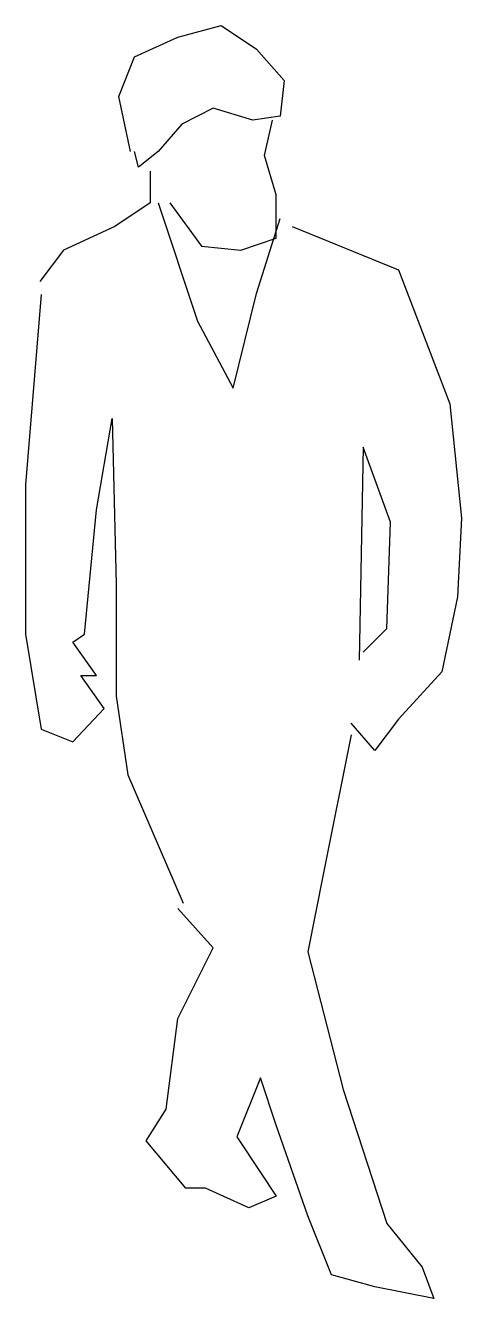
# Model space of a CAD drawing. Extents: x -2940 to -2359, y 21517 to 23213.
import ezdxf

# ---------------------------------------------------------------- set-up
doc = ezdxf.new("R2010")
doc.units = 0
doc.header["$LTSCALE"] = 1270
doc.header["$MEASUREMENT"] = 0
doc.layers.get('0').update_dxf_attribs({"linetype": 'CONTINUOUS'})

msp = doc.modelspace()

# ---------------------------------------------------------------- linework, layer by layer
at = {"linetype": 'CONTINUOUS'}
for p, q in [((-2737, 23197.1), (-2679.3, 23212.8)), ((-2679.3, 23212.8), (-2632, 23181.3)), ((-2794.8, 23170.8), (-2737, 23197.1)), ((-2815.8, 23118.3), (-2794.8, 23170.8)), ((-2632, 23181.3), (-2595.3, 23139.3)), ((-2595.3, 23139.3), (-2600.5, 23092)), ((-2800.1, 23044.8), (-2815.8, 23118.3)), ((-2689.8, 23102.5), (-2731.8, 23081.5)), ((-2637.3, 23086.8), (-2689.8, 23102.5)), ((-2600.5, 23092), (-2637.3, 23086.8)), ((-2621.5, 23039.5), (-2611, 23086.8)), ((-2731.8, 23081.5), (-2763.3, 23044.8)), ((-2789.6, 23023.8), (-2794.8, 23044.8)), ((-2763.3, 23044.8), (-2789.6, 23023.8)), ((-2605.8, 22987), (-2621.5, 23039.5)), ((-2773.8, 23018.5), (-2773.8, 22976.5)), ((-2605.8, 22929.2), (-2605.8, 22987)), ((-2773.8, 22976.5), (-2821.1, 22945)), ((-2763.3, 22976.5), (-2710.8, 22819)), ((-2747.6, 22976.5), (-2705.5, 22918.7)), ((-2632, 22855.7), (-2600.5, 22955.5)), ((-2821.1, 22945), (-2889.3, 22913.5)), ((-2584.8, 22945), (-2443, 22887.2)), ((-2705.5, 22918.7), (-2653, 22913.5)), ((-2653, 22913.5), (-2605.8, 22929.2)), ((-2889.3, 22913.5), (-2920.8, 22871.5)), ((-2443, 22887.2), (-2374.7, 22708.7)), ((-2919.1, 22854.5), (-2940.1, 22600.7)), ((-2663.5, 22729.7), (-2632, 22855.7)), ((-2710.8, 22819), (-2663.5, 22729.7)), ((-2374.7, 22708.7), (-2358.9, 22556.4)), ((-2845.5, 22567.6), (-2824.5, 22689)), ((-2824.5, 22689), (-2819.2, 22468.2)), ((-2490.2, 22650.9), (-2495.5, 22367.3)), ((-2453.5, 22551.1), (-2490.2, 22650.9)), ((-2940.1, 22600.7), (-2940.1, 22402)), ((-2861.3, 22402), (-2845.5, 22567.6)), ((-2458.7, 22409.3), (-2453.5, 22551.1)), ((-2358.9, 22556.4), (-2364.2, 22451.4)), ((-2819.2, 22468.2), (-2819.2, 22319.2)), ((-2364.2, 22451.4), (-2385.2, 22351.6)), ((-2490.2, 22377.8), (-2458.7, 22409.3)), ((-2940.1, 22402), (-2919.1, 22275.1)), ((-2877, 22391), (-2861.3, 22402)), ((-2845.5, 22346.8), (-2877, 22391)), ((-2866.5, 22346.8), (-2845.5, 22346.8)), ((-2835, 22302.7), (-2866.5, 22346.8)), ((-2385.2, 22351.6), (-2443, 22288.6)), ((-2819.2, 22319.2), (-2803.5, 22214.4)), ((-2877, 22258.5), (-2835, 22302.7)), ((-2443, 22288.6), (-2474.5, 22246.6)), ((-2919.1, 22275.1), (-2877, 22258.5)), ((-2474.5, 22246.6), (-2506, 22283.3)), ((-2506, 22267.6), (-2542.7, 22083.8)), ((-2803.5, 22214.4), (-2729.9, 22043.3)), ((-2542.7, 22083.8), (-2563.8, 21978.7)), ((-2689.8, 21984), (-2737, 22036.5)), ((-2737, 21889.5), (-2689.8, 21984)), ((-2563.8, 21978.7), (-2516.5, 21794.9)), ((-2752.8, 21768.7), (-2737, 21889.5)), ((-2626.8, 21810.7), (-2658.3, 21731.9)), ((-2605.8, 21747.7), (-2626.8, 21810.7)), ((-2516.5, 21794.9), (-2458.7, 21616.4)), ((-2779.1, 21726.7), (-2752.8, 21768.7)), ((-2563.8, 21626.9), (-2605.8, 21747.7)), ((-2658.3, 21731.9), (-2626.8, 21684.7)), ((-2726.5, 21663.6), (-2779.1, 21726.7)), ((-2626.8, 21684.7), (-2605.8, 21653.1)), ((-2700.3, 21663.6), (-2726.5, 21663.6)), ((-2642.5, 21637.4), (-2700.3, 21663.6)), ((-2605.8, 21653.1), (-2642.5, 21637.4)), ((-2532.2, 21548.1), (-2563.8, 21626.9)), ((-2458.7, 21616.4), (-2411.5, 21558.6)), ((-2474.5, 21532.4), (-2532.2, 21548.1)), ((-2411.5, 21558.6), (-2395.7, 21516.6)), ((-2395.7, 21516.6), (-2474.5, 21532.4))]:
    msp.add_line(p, q, dxfattribs=at)

doc.saveas('drawing.dxf')
